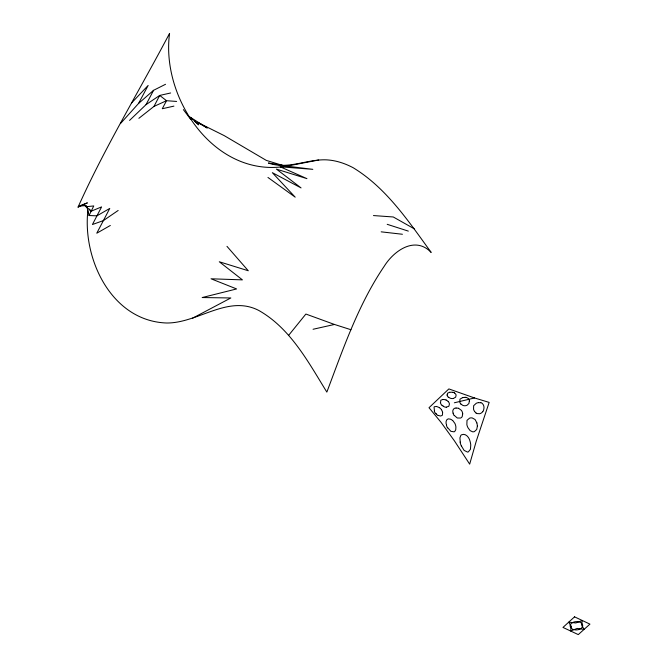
<?xml version="1.0" encoding="UTF-8"?>
<svg xmlns="http://www.w3.org/2000/svg" width="668" height="668" viewBox="0 0 668 668"><rect width="100%" height="100%" fill="white"/><g stroke="black" fill="none" stroke-linecap="round" stroke-linejoin="round"><path stroke-width="1" d="M477.395 426.067L476.71 429.482L474.422 431.586A3.783 3.465 26.7 0 1 472.476 431.753L470.122 430.618L467.959 427.695A13.803 13.627 0.8 0 1 466.865 424.656L466.999 420.347L469.621 418.126A5.97 5.761 -86.8 0 1 472.234 417.951L475.082 419.529L476.894 422.894M87.875 210.604C82.44 259.576 111.832 321.191 166.699 323.003C198.037 323.237 227.721 294.396 258.766 310.445C290.463 328.364 308.365 362.148 326.844 392.099C343.118 349.005 358.207 304.55 384.284 266.173C393.953 250.642 415.162 235.62 431.177 252.421C408.666 221.509 386.496 187.992 353.155 167.718C344.964 163.393 336.062 160.403 326.777 159.869C307.088 158.884 287.841 170.014 268.411 163.017L287.006 166.098L318.719 160.003M80.202 205.627L87.399 202.855L78.064 207.138C104.751 147.528 139.094 91.232 169.563 33.4C160.746 98.755 215.238 178.849 287.006 166.098M118.152 210.478L103.373 220.607L92.434 224.523L101.603 206.896L91.165 211.197L86.088 206.729L86.297 205.61L80.302 205.928M110.329 225.467L96.76 233.224L109.761 208.433L96.952 215.839L89.069 215.522L93.754 205.944L86.088 206.729L84.669 205.31M138.877 118.319L153.982 106.412L159.71 95.432L170.641 92.977M129.559 120.407L146.041 104.634L153.556 90.322L165.53 84.285M120.432 123.613L138.543 103.473L148.154 85.446L131.571 102.972M482.797 411.647L483.365 410.678A5.402 4.634 77.8 0 0 483.707 409.584A5.294 4.442 -89.9 0 0 480.826 402.553M288.593 335.403L305.877 314.043L334.476 324.456L350.959 329.725M78.064 207.138L79.3 205.978M138.543 103.473L153.556 90.322M86.088 206.729L86.74 206.278M146.041 104.634L159.71 95.432L166.532 100.709L176.619 101.444M192.626 318.168L230.819 297.97L202.179 297.544L236.614 288.943L211.046 278.79L242.434 279.875L219.288 261.764L248.279 270.757L226.97 246.35M153.982 106.412L166.532 100.709L162.282 108.734L173.922 106.12M462.757 397.527L459.96 399.197L459.784 402.111A6.622 6.079 -9.3 0 0 460.928 404.148M453.555 398.378L455.685 397.143L456.11 395.072A5.369 4.1 -16.3 0 0 454.449 393.001M454.357 402.787L474.48 397.953L489.151 402.403L476.276 441.114L469.671 464.135L454.374 440.78L440.922 422.201L429.006 407.714L448.863 388.918L474.48 397.953M313.067 329.266L334.476 324.456M449.689 392.241L447.56 393.201L447.142 394.988M478.48 402.612L480.76 402.796M456.044 407.998C453.313 407.864 452.061 410.895 453.163 413.116M443.009 399.406L440.763 400.266L440.596 402.57M446.316 407.154L448.829 406.269L449.439 404.04A5.636 5.018 5.8 0 0 448.178 401.476M373.462 215.564L393.26 216.975L414.26 228.815M465.195 397.276L466.398 397.485M381.169 231.838L402.42 234.259M436.63 406.436L434.417 406.703A2.229 1.653 59.4 0 0 434.041 407.146L434.492 411.129M453.063 392.275L454.566 392.884M387.206 224.314L408.315 231.111M458.498 408.248L461.421 410.386A7.022 6.847 -81.2 0 1 462.715 413.901M446.09 399.923L448.261 401.418M197.561 122.353L224.214 135.629L266.256 160.37L283.741 165.764L312.824 169.338L280.209 166.791L306.938 178.648L276.418 169.104L301.059 187.917L272.335 172.67L295.198 197.169L267.96 177.454M438.233 415.396L440.412 416.014L441.957 415.529A2.221 1.979 66.3 0 0 442.408 414.995L442.659 412.315M198.446 122.87L207.289 128.022L190.038 117.109L192.217 119.038M439.427 407.555L441.573 409.668M443.235 406.127L442.241 405.301M476.1 413.058L474.581 411.505M448.495 397.168L450.19 398.178A5.386 4.843 -0.9 0 0 453.572 398.445M452.679 420.431L454.875 423.387A11.74 11.64 -0.2 0 1 455.902 427.061L455.743 429.783L454.783 431.394A2.38 2.271 -46.3 0 1 454.073 431.829L450.858 431.311L447.735 427.762M194.388 120.966L198.747 124.824L190.789 117.434M460.995 404.098L462.799 405.367A5.519 5.352 -71.9 0 0 467.007 405.267L468.928 403.472L469.312 400.967M436.304 413.901L435.812 413.333M89.27 209.084L91.165 211.197M183.374 109.619L190.789 119.48M454.273 415.429L457.304 418.009L460.561 418.043A3.332 3.323 54.2 0 0 462.248 416.473L462.665 413.901M461.454 446.032L464.085 450.382L467.466 452.052A2.48 2.238 -0.8 0 0 468.385 451.852L470.439 449.288L470.756 445.038A20.65 18.654 29.2 0 0 469.988 441.08C469.237 437.456 465.588 432.889 461.513 434.818A2.864 2.789 -11.6 0 0 460.811 435.419L459.926 437.907L460.252 442.032M446.658 425.19C445.122 422.468 446.282 417.483 450.215 419.12A7.098 6.638 60.8 0 1 452.603 420.531M86.974 207.205L89.069 215.522M476.092 413.066A4.693 4.35 78.7 0 0 477.035 413.559L479.691 413.717A6.571 5.845 68.5 0 0 482.739 411.597M474.614 411.488A7.774 7.515 -79.4 0 1 473.554 409.242L473.645 405.701L476.234 403.297A8.893 7.281 -65.8 0 1 478.48 402.645M462.765 397.669A6.981 5.235 -27.5 0 1 465.153 397.402M466.398 397.502A5.21 4.442 -45.1 0 1 467.208 397.844A5.219 4.484 -50.8 0 1 469.47 400.909M448.328 397.26A5.402 4.016 11.1 0 1 447.067 394.988M449.731 392.358A5.344 3.165 -4.3 0 1 452.996 392.375M476.818 422.911A10.847 9.444 58.2 0 1 477.328 426.059M454.156 415.504A8.968 8.567 55.9 0 1 453.029 413.158M456.052 408.09A6.137 5.561 -0.6 0 1 458.465 408.332M442.024 405.493A5.67 4.567 40.1 0 1 440.371 402.579M443.051 399.514A5.67 3.833 17.2 0 1 446.049 400.015M446.324 407.238A5.711 5.352 47.7 0 1 443.185 406.202M461.346 446.082A25.96 24.198 -36.7 0 1 460.077 442.082M447.527 427.912A14.663 13.118 -84.1 0 1 446.399 425.299M435.628 413.542A7.832 6.104 68.1 0 1 434.242 411.237M436.655 406.595A7.089 4.935 43.4 0 1 439.369 407.705M441.456 409.743A7.064 6.455 51 0 1 442.542 412.331M438.191 415.521A7.899 6.897 79.8 0 1 436.196 414.035M571.282 626.384L570.647 631.018L577.144 628.413L584.082 629.39L581.586 624.997L582.254 620.489L575.833 622.968L568.735 622.159L571.282 626.384M570.263 625.089L570.213 625.357A7.498 4.968 -3.2 0 0 570.714 627.661L572.568 629.281L575.499 629.916A7.507 4.968 -3.1 0 0 578.997 629.481L581.536 628.187L582.638 626.208A7.498 4.96 -3.1 0 0 582.162 623.887L580.308 622.259L577.352 621.616A7.498 4.96 -3.1 0 0 573.837 622.05L571.299 623.369L570.263 625.089M574.547 616.84L562.974 627.427L578.279 634.6L589.936 624.129L574.547 616.84"/></g></svg>
